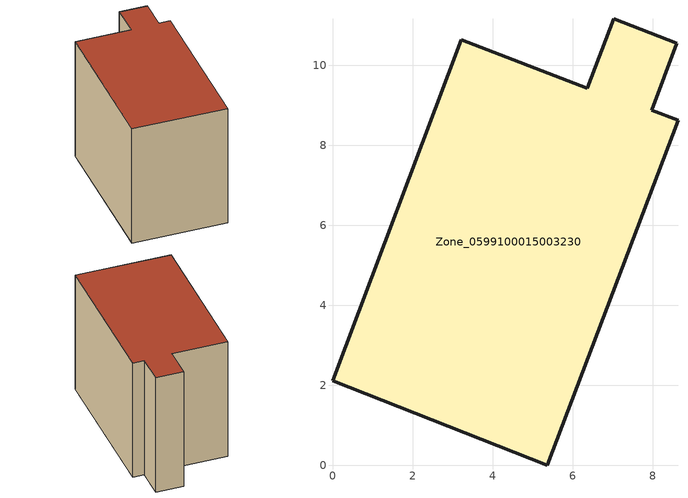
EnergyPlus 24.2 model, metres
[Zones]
Zone_0599100015003230
 floor ground (C_G): 5.37,0 0,2.12 3.22,10.63 6.37,9.42 7.03,11.16 8.61,10.55 7.98,8.87 8.63,8.63 z0.84
 wall outside (C_F): 7.98,8.87 8.61,10.55 7.03,11.16 6.37,9.42 3.22,10.63 0,2.12 5.37,0 8.63,8.63 7.98,8.87 z0.84:8.76
 roof outside (C_R): 5.37,0 8.63,8.63 7.98,8.87 8.61,10.55 7.03,11.16 6.37,9.42 3.22,10.63 0,2.12 z8.76
[BUILDING]
Pand.0599100015003230: North Axis=0; Terrain=City; Loads Convergence Tolerance Value=0.04; Temperature Convergence Tolerance Value=0.4; Solar Distribution=FullExterior; Maximum Number of Warmup Days=25; Minimum Number of Warmup Days=1
[Site:Location]
Rotterdam.The.Hague.AP_ZH_NLD Design_Conditions: Latitude=51.96; Longitude=4.45; Time Zone=1; Elevation=-4.5
[SITE:GROUNDTEMPERATURE:BUILDINGSURFACE]
18, 18, 18, 18, 18, 18, 18, 18, 18, 18, 18, 18
[MATERIAL] Thermal Absorptance=0.9; Solar Absorptance=0.7; Visible Absorptance=0.7
Name | Roughness | Thickness | Conductivity | Density | Specific Heat
G.TI.1965-1974 | MediumSmooth | 0.15 | 0.882353 | 540 | 1210
F.TI.1965-1974 | Rough | 0.3 | 0.697674 | 1920 | 840
R.TI.1965-1974 | MediumRough | 0.2 | 0.232558 | 1500 | 1000
[CONSTRUCTION]
C_G: G.TI.1965-1974
C_F: F.TI.1965-1974
C_R: R.TI.1965-1974
[ZONE]
Zone_0599100015003230: Type=1; Multiplier=1; Ceiling Height=Autocalculate; Volume=Autocalculate; Floor Area=autocalculate; Part of Total Floor Area=Yes
[ZONEINFILTRATION:DESIGNFLOWRATE]
Infil_Zone_0599100015003230: Zone or ZoneList or Space or SpaceList=Zone_0599100015003230; Schedule=AlwaysOn; Design Flow Rate Calculation Method=Flow/Area; Flow Rate per Floor Area=0.003; Constant Term Coefficient=1; Temperature Term Coefficient=0; Velocity Term Coefficient=0; Velocity Squared Term Coefficient=0
[HVACTEMPLATE:ZONE:IDEALLOADSAIRSYSTEM]
Zone_0599100015003230: Maximum Heating Supply Air Temperature=50; Minimum Cooling Supply Air Temperature=13; Maximum Heating Supply Air Humidity Ratio=0.0156; Minimum Cooling Supply Air Humidity Ratio=0.0077; Heating Limit=NoLimit; Cooling Limit=NoLimit; Dehumidification Control Type=ConstantSensibleHeatRatio; Cooling Sensible Heat Ratio=0.7; Dehumidification Setpoint=60; Humidification Control Type=None; Humidification Setpoint=30; Outdoor Air Method=None; Outdoor Air Flow Rate per Person=0.00944; Outdoor Air Flow Rate per Zone Floor Area=0; Outdoor Air Flow Rate per Zone=0; Demand Controlled Ventilation Type=None; Outdoor Air Economizer Type=NoEconomizer; Heat Recovery Type=None; Sensible Heat Recovery Effectiveness=0.7; Latent Heat Recovery Effectiveness=0.65
[ZONECONTROL:THERMOSTAT]
ThermostatControl_Zone_0599100015003230: Zone or ZoneList=Zone_0599100015003230; Control Type Schedule=DualSetpointControlType; Control 1=Thermostat_Zone_0599100015003230; Temperature Difference Between Cutout And Setpoint=0
[THERMOSTATSETPOINT:DUALSETPOINT]
Thermostat_Zone_0599100015003230: Heating Setpoint Temperature Schedule=HeatingSetpoint_Zone_0599100015003230; Cooling Setpoint Temperature Schedule=CoolingSetpoint_Zone_0599100015003230
[SCHEDULE:COMPACT]
HeatingSetpoint_Zone_0599100015003230: Through: 12/31, For: AllDays, Until: 24:00, 21
CoolingSetpoint_Zone_0599100015003230: Through: 12/31, For: AllDays, Until: 24:00, 24
DualSetpointControlType: Through: 12/31, For: AllDays, Until: 24:00, 4
AlwaysOn: Through: 12/31, For: AllDays, Until: 24:00, 1
